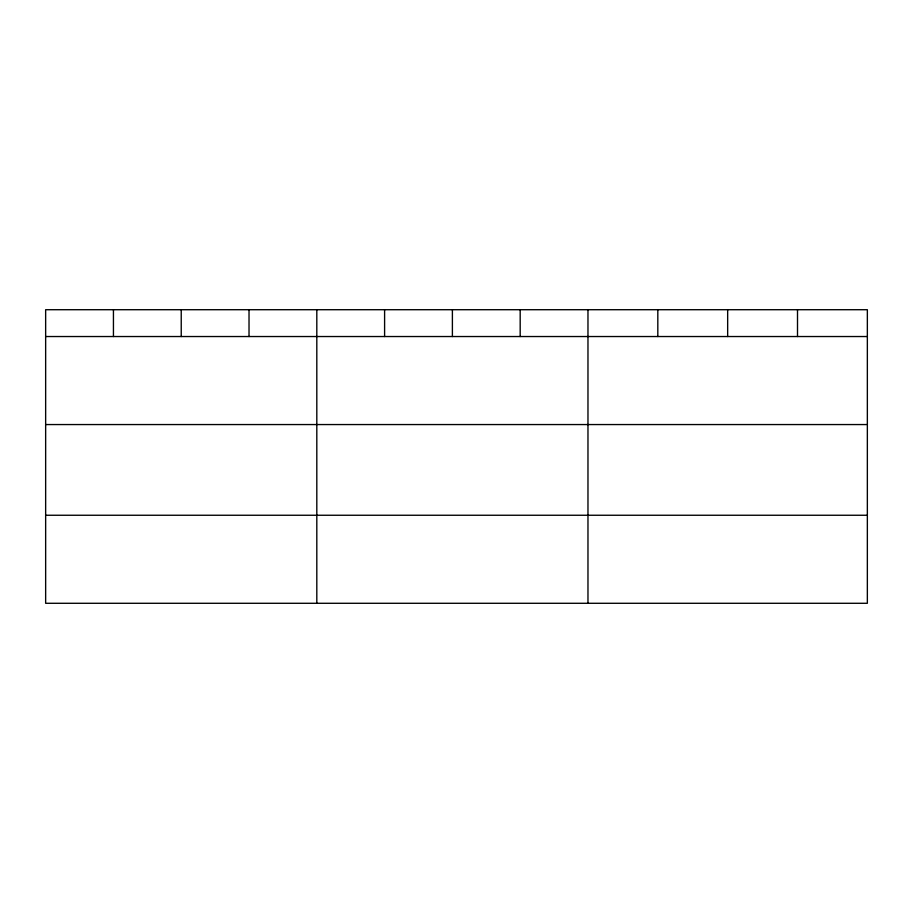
<?xml version="1.0" encoding="UTF-8"?>
<svg xmlns="http://www.w3.org/2000/svg" width="913" height="913" viewBox="0 0 913 913"><rect width="100%" height="100%" fill="white"/><g stroke="black" fill="none" stroke-linecap="round" stroke-linejoin="round"><path stroke-width="1.37" d="M867.35 424.556L867.35 309.712L45.65 309.712L45.65 603.288L867.35 603.288L867.35 424.556L45.65 424.556M45.65 336.532L867.35 336.532M45.65 515.252L867.35 515.252M797.505 309.712L797.505 336.532M727.661 309.712L727.661 336.532M657.817 309.712L657.817 336.532M587.972 309.712L587.972 603.288M520.182 309.712L520.182 336.532M452.392 309.712L452.392 336.532M384.601 309.712L384.601 336.532M316.811 309.712L316.811 603.288M249.021 309.712L249.021 336.532M181.231 309.712L181.231 336.532M113.44 309.712L113.44 336.532"/></g></svg>
